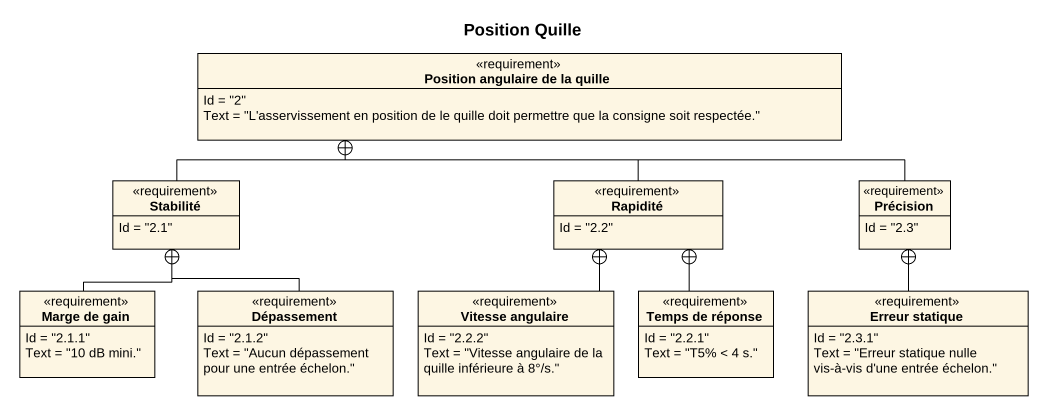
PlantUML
@startuml
title Position Quille
hide circle
hide empty members
class "Position angulaire de la quille" as Position_angulaire_de_la <<requirement>> {
  Id = "2"
  Text = "L'asservissement en position de le quille doit permettre que la consigne soit respectée."
}
class Stabilité <<requirement>> {
  Id = "2.1"
}
class Rapidité <<requirement>> {
  Id = "2.2"
}
class Précision <<requirement>> {
  Id = "2.3"
}
class "Marge de gain" as Marge_de_gain <<requirement>> {
  Id = "2.1.1"
  Text = "10 dB mini."
}
class Dépassement <<requirement>> {
  Id = "2.1.2"
  Text = "Aucun dépassement pour une entrée échelon."
}
class "Vitesse angulaire" as Vitesse_angulaire <<requirement>> {
  Id = "2.2.2"
  Text = "Vitesse angulaire de la quille inférieure à 8°/s."
}
class "Temps de réponse" as Temps_de_réponse <<requirement>> {
  Id = "2.2.1"
  Text = "T5% < 4 s."
}
class "Erreur statique" as Erreur_statique <<requirement>> {
  Id = "2.3.1"
  Text = "Erreur statique nulle vis-à-vis d'une entrée échelon."
}
Stabilité -right-+ Position_angulaire_de_la
Rapidité -up-+ Position_angulaire_de_la
Précision -left-+ Position_angulaire_de_la
Marge_de_gain -up-+ Stabilité
Dépassement -up-+ Stabilité
Vitesse_angulaire -up-+ Rapidité
Temps_de_réponse -up-+ Rapidité
Erreur_statique -up-+ Précision
@enduml
